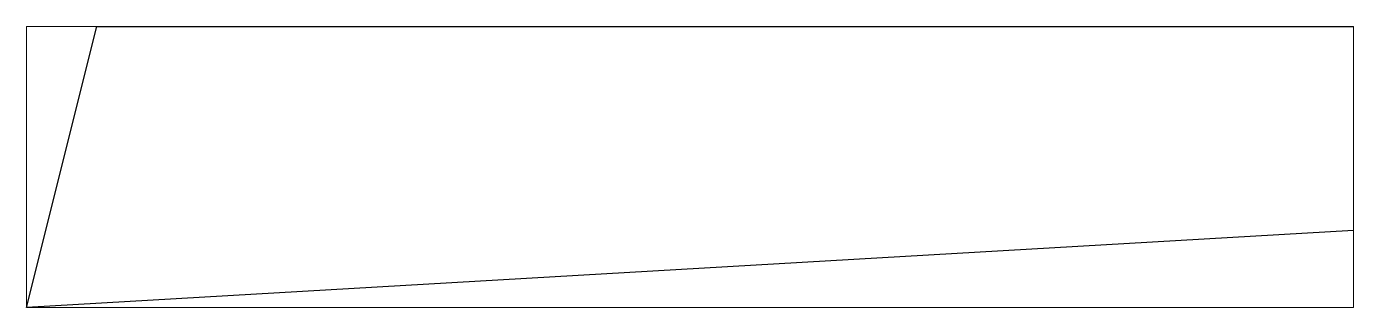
# Paper-space layout 'Layout1' of a CAD drawing. Header units: millimetres. Extents: x 0 to 257, y 70 to 125.
# The model-space entities are those that its viewports show. They can reach past a viewport. Long polylines and large blocks are cut down to what shows.
import ezdxf

# ---------------------------------------------------------------- set-up
doc = ezdxf.new("R2010")
doc.units = ezdxf.units.MM
doc.header["$LTSCALE"] = 10
doc.layers.add('MEMBERS', color=5, linetype='Continuous')

msp = doc.modelspace()

# ---------------------------------------------------------------- linework, layer by layer
at = {"layer": 'MEMBERS', "color": 3, "linetype": 'Continuous'}
for p, q in [((0, -183.2), (91.6, 183.2)), ((91.6, 183.2), (1729.6, 183.2)), ((1729.6, 183.2), (1729.6, -82.9)), ((1729.6, -82.9), (0, -183.2))]:
    msp.add_line(p, q, dxfattribs=at)

psp = doc.layouts.get("Layout1")

# ---------------------------------------------------------------- viewports
at = {"layer": '0'}
psp.add_viewport(center=(128.5, 97.5), size=(257, 54.4409), view_center_point=(864.78, 0.02), view_height=366.3789, dxfattribs=at)

doc.saveas('drawing.dxf')
